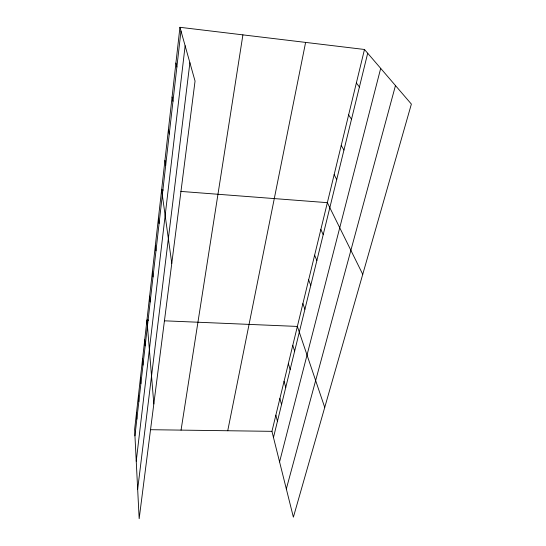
<?xml version="1.0" encoding="UTF-8"?>
<svg xmlns="http://www.w3.org/2000/svg" width="546" height="546" viewBox="0 0 546 546"><rect width="100%" height="100%" fill="white"/><g stroke="black" fill="none" stroke-linecap="round" stroke-linejoin="round"><path stroke-width="0.82" d="M179.941 27.3L134.623 429.49L139.169 518.7L195.052 81.074L179.941 27.3L364.475 49.481L411.377 104.088L293.379 517.171L271.942 431.34L364.475 49.481M134.944 435.851L180.972 30.958M136.234 461.165L185.135 45.782M137.667 489.257L189.892 62.722M181.054 430.118L242.902 34.869M227.73 430.746L305.61 42.404M273.471 437.483L367.697 53.228M279.572 461.909L380.692 68.359M286.322 488.929L395.468 85.565M150.471 429.702L271.942 431.34M148.608 320.147L146.949 320.079L153.822 403.958M164.339 320.809L297.365 326.433L324.727 407.418M163.288 190.069L161.616 189.94L171.772 263.37M180.815 191.414L327.354 202.662L362.742 274.358M356.367 82.965L359.411 87.019M348.621 114.919L351.508 119.253M341.216 145.468L343.953 150.048M334.138 174.686L336.739 179.491M320.857 229.477L323.205 234.657M314.626 255.194L316.864 260.538M308.64 279.886L310.77 285.374M302.894 303.617L304.921 309.234M292.779 345.331L294.642 351.153M288.349 363.636L290.138 369.533M284.05 381.361L285.77 387.326M279.886 398.532L281.545 404.566M275.853 415.185L277.45 421.28M175.921 63.002L176.877 67.015M172.092 97.004L172.973 101.331M168.434 129.422L169.253 134.036M164.947 160.367L165.711 165.233M158.429 218.229L159.084 223.526M155.378 245.318L155.985 250.791M152.45 271.273L153.01 276.911M149.645 296.178L150.164 301.952M144.724 339.851L145.175 345.85M142.567 358.968L142.991 365.056M140.486 377.463L140.882 383.633M138.466 395.365L138.841 401.603M136.514 412.694L136.862 419"/></g></svg>
